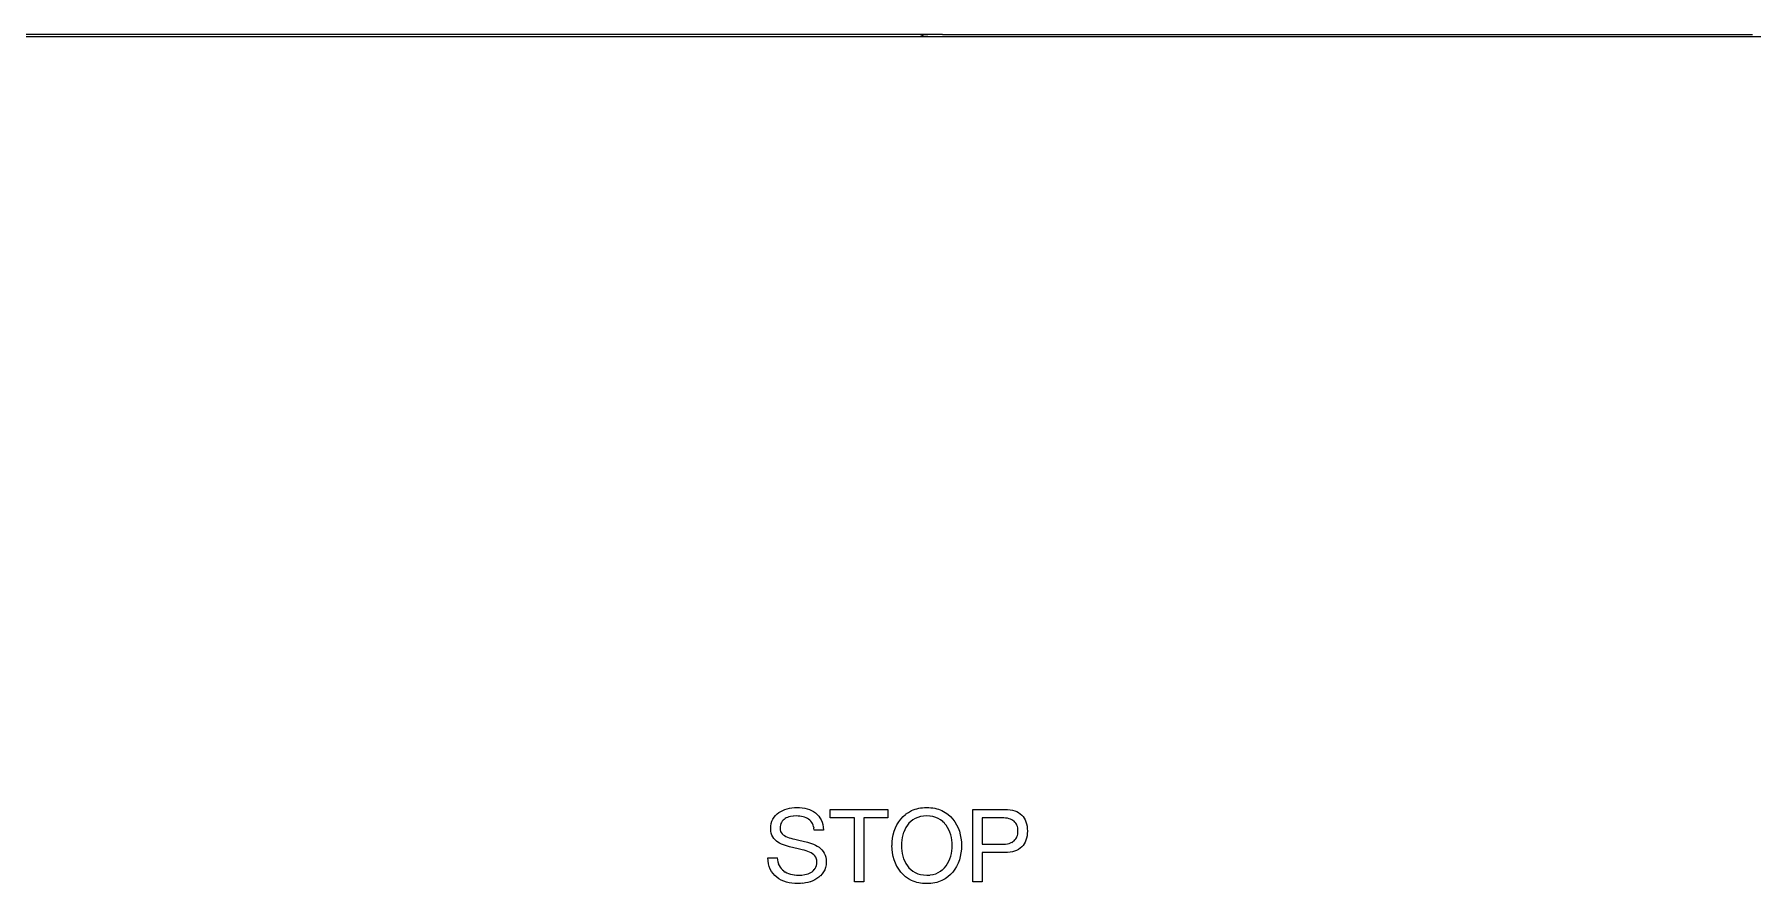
# Model space of a CAD drawing. Header units: millimetres. Extents: x 2974 to 5671, y 1205 to 3288.
# Drawn here: x 4266.64 to 4278.42, y 3085.36 to 3091.18 of the extents above; entities that cross this region are included whole.
import ezdxf

# ---------------------------------------------------------------- set-up
doc = ezdxf.new("R2010")
doc.units = ezdxf.units.MM
doc.layers.add('Layer 1', color=7, linetype='Continuous')

# ---------------------------------------------------------------- blocks, each defined once
blk = doc.blocks.new('TOA')
at = {"layer": 'Layer 1', "color": 0}
for points in [[(2149.991, 474.417), (2478.331, 474.417)], [(2389.147, 474.483), (2267.247, 474.483)], [(2388.522, 474.458), (2388.42, 474.417)], [(2388.811, 474.481), (2388.522, 474.458)], [(2389.138, 474.483), (2388.811, 474.482)], [(2389.147, 474.483), (2389.138, 474.483)], [(2389.147, 474.483), (2390.013, 474.483)], [(2390.013, 474.483), (2390.837, 474.483)], [(2390.837, 474.483), (2414.745, 474.483)], [(2414.746, 474.483), (2415.57, 474.483)], [(2383.618, 448.885), (2383.657, 448.947)], [(2383.657, 448.947), (2383.702, 449.004)], [(2383.702, 449.004), (2383.753, 449.055)], [(2383.752, 449.055), (2383.809, 449.1)], [(2383.809, 449.1), (2383.871, 449.139)], [(2383.872, 449.139), (2383.938, 449.174)], [(2383.938, 449.174), (2384.008, 449.202)], [(2384.015, 448.904), (2383.98, 448.879)], [(2384.008, 449.202), (2384.082, 449.225)], [(2384.053, 448.926), (2384.015, 448.904)], [(2384.094, 448.944), (2384.053, 448.926)], [(2384.083, 449.226), (2384.16, 449.244)], [(2384.138, 448.959), (2384.094, 448.944)], [(2384.185, 448.971), (2384.138, 448.959)], [(2384.16, 449.244), (2384.238, 449.257)], [(2384.282, 448.986), (2384.185, 448.971)], [(2384.238, 449.256), (2384.317, 449.264)], [(2384.38, 448.991), (2384.281, 448.986)], [(2384.317, 449.264), (2384.397, 449.266)], [(2384.44, 448.989), (2384.38, 448.991)], [(2384.397, 449.267), (2384.486, 449.264)], [(2384.497, 448.984), (2384.44, 448.989)], [(2384.486, 449.264), (2384.571, 449.256)], [(2384.551, 448.976), (2384.496, 448.984)], [(2384.602, 448.964), (2384.551, 448.976)], [(2384.571, 449.256), (2384.654, 449.243)], [(2384.651, 448.948), (2384.602, 448.963)], [(2384.697, 448.929), (2384.651, 448.948)], [(2384.654, 449.243), (2384.732, 449.224)], [(2384.74, 448.907), (2384.697, 448.929)], [(2384.732, 449.224), (2384.807, 449.2)], [(2384.781, 448.882), (2384.74, 448.907)], [(2384.807, 449.2), (2384.877, 449.17)], [(2384.877, 449.17), (2384.942, 449.133)], [(2384.943, 449.133), (2385.004, 449.091)], [(2385.003, 449.091), (2385.059, 449.043)], [(2385.059, 449.043), (2385.108, 448.988)], [(2385.108, 448.988), (2385.151, 448.927)], [(2385.151, 448.927), (2385.188, 448.861)], [(2385.486, 449.205), (2387.368, 449.205)], [(2385.486, 448.929), (2385.486, 449.205)], [(2386.274, 448.929), (2385.486, 448.929)], [(2386.274, 446.845), (2386.274, 448.929)], [(2386.58, 448.929), (2386.58, 446.845)], [(2387.368, 448.929), (2386.58, 448.929)], [(2387.368, 449.205), (2387.368, 448.929)], [(2387.785, 448.888), (2387.861, 448.97)], [(2387.861, 448.97), (2387.945, 449.043)], [(2387.945, 449.044), (2388.039, 449.108)], [(2388.039, 449.108), (2388.141, 449.164)], [(2388.14, 449.164), (2388.194, 449.188)], [(2388.258, 448.907), (2388.183, 448.862)], [(2388.194, 449.188), (2388.251, 449.209)], [(2388.25, 449.209), (2388.309, 449.227)], [(2388.341, 448.944), (2388.258, 448.907)], [(2388.309, 449.227), (2388.37, 449.241)], [(2388.431, 448.97), (2388.341, 448.944)], [(2388.37, 449.241), (2388.432, 449.253)], [(2388.529, 448.985), (2388.431, 448.969)], [(2388.432, 449.253), (2388.497, 449.261)], [(2388.498, 449.26), (2388.565, 449.265)], [(2388.634, 448.991), (2388.529, 448.986)], [(2388.565, 449.265), (2388.634, 449.266)], [(2388.634, 449.267), (2388.703, 449.266)], [(2388.74, 448.985), (2388.635, 448.99)], [(2388.704, 449.265), (2388.771, 449.26)], [(2388.836, 448.97), (2388.739, 448.986)], [(2388.771, 449.26), (2388.835, 449.252)], [(2388.835, 449.253), (2388.898, 449.241)], [(2388.927, 448.944), (2388.836, 448.97)], [(2388.899, 449.241), (2388.96, 449.227)], [(2389.009, 448.907), (2388.927, 448.944)], [(2388.959, 449.227), (2389.018, 449.209)], [(2389.084, 448.861), (2389.009, 448.906)], [(2389.018, 449.209), (2389.075, 449.188)], [(2389.075, 449.188), (2389.129, 449.164)], [(2389.128, 449.164), (2389.23, 449.108)], [(2389.23, 449.108), (2389.324, 449.044)], [(2389.324, 449.044), (2389.408, 448.971)], [(2389.408, 448.97), (2389.483, 448.888)], [(2390.136, 449.205), (2391.182, 449.205)], [(2390.136, 446.845), (2390.136, 449.205)], [(2391.077, 448.929), (2390.443, 448.929)], [(2390.443, 448.929), (2390.443, 448.071), (2391.077, 448.071)], [(2391.143, 448.927), (2391.077, 448.929)], [(2391.206, 448.923), (2391.144, 448.927)], [(2391.182, 449.205), (2391.271, 449.203)], [(2391.262, 448.914), (2391.205, 448.923)], [(2391.316, 448.902), (2391.262, 448.914)], [(2391.271, 449.203), (2391.353, 449.194)], [(2391.364, 448.887), (2391.316, 448.902)], [(2391.353, 449.194), (2391.43, 449.179)], [(2391.43, 449.179), (2391.501, 449.158)], [(2391.501, 449.159), (2391.566, 449.133)], [(2391.567, 449.133), (2391.628, 449.101)], [(2391.627, 449.101), (2391.681, 449.063)], [(2391.681, 449.064), (2391.73, 449.021)], [(2391.73, 449.02), (2391.774, 448.971)], [(2391.774, 448.971), (2391.811, 448.918)], [(2391.811, 448.918), (2391.842, 448.86)], [(2383.545, 448.576), (2383.549, 448.662)], [(2383.549, 448.499), (2383.545, 448.576)], [(2383.549, 448.662), (2383.563, 448.743)], [(2383.561, 448.428), (2383.549, 448.499)], [(2383.581, 448.364), (2383.561, 448.428)], [(2383.563, 448.743), (2383.585, 448.817)], [(2383.609, 448.307), (2383.581, 448.364)], [(2383.585, 448.817), (2383.617, 448.885)], [(2383.854, 448.643), (2383.852, 448.587)], [(2383.852, 448.588), (2383.855, 448.536)], [(2383.863, 448.694), (2383.854, 448.643)], [(2383.855, 448.536), (2383.868, 448.489)], [(2383.876, 448.74), (2383.862, 448.694)], [(2383.868, 448.489), (2383.888, 448.447)], [(2383.896, 448.781), (2383.876, 448.74)], [(2383.887, 448.447), (2383.915, 448.411)], [(2383.92, 448.818), (2383.896, 448.781)], [(2383.916, 448.411), (2383.951, 448.379)], [(2383.949, 448.851), (2383.921, 448.818)], [(2383.98, 448.88), (2383.949, 448.852)], [(2383.951, 448.379), (2383.991, 448.35)], [(2383.991, 448.349), (2384.036, 448.323)], [(2384.818, 448.853), (2384.781, 448.882)], [(2384.851, 448.819), (2384.818, 448.852)], [(2384.88, 448.782), (2384.851, 448.82)], [(2384.906, 448.74), (2384.881, 448.782)], [(2384.926, 448.694), (2384.905, 448.74)], [(2384.943, 448.644), (2384.926, 448.694)], [(2384.956, 448.589), (2384.943, 448.644)], [(2384.964, 448.531), (2384.955, 448.59)], [(2385.262, 448.531), (2384.964, 448.531)], [(2385.188, 448.861), (2385.217, 448.789)], [(2385.217, 448.789), (2385.239, 448.709)], [(2385.24, 448.71), (2385.255, 448.624)], [(2385.254, 448.624), (2385.262, 448.531)], [(2387.517, 448.263), (2387.539, 448.378)], [(2387.54, 448.379), (2387.571, 448.492)], [(2387.571, 448.492), (2387.612, 448.6)], [(2387.612, 448.6), (2387.661, 448.703)], [(2387.661, 448.703), (2387.719, 448.799)], [(2387.718, 448.799), (2387.784, 448.888)], [(2387.853, 448.375), (2387.832, 448.289)], [(2387.88, 448.459), (2387.853, 448.375)], [(2387.914, 448.539), (2387.881, 448.459)], [(2387.954, 448.614), (2387.914, 448.538)], [(2388, 448.685), (2387.953, 448.614)], [(2388.054, 448.751), (2388, 448.686)], [(2388.116, 448.81), (2388.054, 448.751)], [(2388.183, 448.861), (2388.116, 448.809)], [(2389.153, 448.81), (2389.085, 448.862)], [(2389.213, 448.751), (2389.152, 448.81)], [(2389.267, 448.685), (2389.213, 448.75)], [(2389.314, 448.614), (2389.267, 448.685)], [(2389.355, 448.539), (2389.314, 448.615)], [(2389.388, 448.459), (2389.355, 448.539)], [(2389.415, 448.375), (2389.389, 448.459)], [(2389.435, 448.288), (2389.414, 448.374)], [(2389.483, 448.888), (2389.55, 448.799)], [(2389.55, 448.799), (2389.608, 448.703)], [(2389.608, 448.703), (2389.657, 448.6)], [(2389.657, 448.6), (2389.697, 448.492)], [(2389.697, 448.492), (2389.728, 448.379)], [(2389.728, 448.379), (2389.75, 448.264)], [(2391.407, 448.868), (2391.364, 448.887)], [(2391.446, 448.846), (2391.407, 448.868)], [(2391.48, 448.82), (2391.446, 448.846)], [(2391.51, 448.791), (2391.48, 448.82)], [(2391.536, 448.758), (2391.511, 448.79)], [(2391.558, 448.724), (2391.536, 448.759)], [(2391.576, 448.685), (2391.558, 448.724)], [(2391.589, 448.644), (2391.575, 448.686)], [(2391.576, 448.315), (2391.59, 448.357)], [(2391.6, 448.599), (2391.589, 448.643)], [(2391.589, 448.357), (2391.6, 448.402)], [(2391.606, 448.551), (2391.6, 448.599)], [(2391.6, 448.401), (2391.606, 448.449)], [(2391.608, 448.5), (2391.606, 448.551)], [(2391.606, 448.449), (2391.608, 448.5)], [(2391.842, 448.86), (2391.868, 448.798)], [(2391.869, 448.797), (2391.889, 448.73)], [(2391.888, 448.73), (2391.903, 448.658)], [(2391.903, 448.342), (2391.888, 448.27)], [(2391.903, 448.658), (2391.912, 448.581)], [(2391.912, 448.419), (2391.903, 448.342)], [(2391.912, 448.582), (2391.915, 448.5)], [(2391.915, 448.5), (2391.912, 448.419)], [(2383.644, 448.255), (2383.609, 448.306)], [(2383.684, 448.21), (2383.644, 448.256)], [(2383.729, 448.168), (2383.684, 448.21)], [(2383.78, 448.131), (2383.729, 448.168)], [(2383.835, 448.099), (2383.779, 448.131)], [(2383.894, 448.07), (2383.835, 448.099)], [(2383.956, 448.045), (2383.894, 448.071)], [(2384.022, 448.023), (2383.956, 448.045)], [(2384.158, 447.984), (2384.022, 448.023)], [(2384.036, 448.323), (2384.087, 448.3)], [(2384.086, 448.3), (2384.142, 448.279)], [(2384.142, 448.279), (2384.201, 448.261)], [(2384.296, 447.95), (2384.157, 447.984)], [(2384.201, 448.261), (2384.263, 448.244)], [(2384.262, 448.244), (2384.328, 448.229)], [(2384.434, 447.919), (2384.296, 447.95)], [(2384.329, 448.229), (2384.465, 448.2)], [(2384.571, 447.889), (2384.434, 447.919)], [(2384.464, 448.2), (2384.603, 448.168)], [(2384.636, 447.873), (2384.571, 447.889)], [(2384.603, 448.168), (2384.741, 448.132)], [(2384.699, 447.855), (2384.637, 447.873)], [(2384.757, 447.834), (2384.698, 447.855)], [(2384.741, 448.132), (2384.878, 448.09)], [(2384.812, 447.811), (2384.757, 447.834)], [(2384.863, 447.785), (2384.812, 447.811)], [(2384.909, 447.756), (2384.863, 447.785)], [(2384.877, 448.09), (2384.942, 448.066)], [(2384.943, 448.066), (2385.005, 448.038)], [(2385.005, 448.038), (2385.064, 448.005)], [(2385.064, 448.005), (2385.119, 447.969)], [(2385.119, 447.969), (2385.17, 447.929)], [(2385.169, 447.929), (2385.215, 447.884)], [(2385.215, 447.884), (2385.254, 447.834)], [(2385.254, 447.834), (2385.289, 447.778)], [(2385.29, 447.778), (2385.318, 447.716)], [(2387.504, 447.905), (2387.499, 448.025)], [(2387.5, 448.025), (2387.505, 448.145)], [(2387.504, 448.145), (2387.517, 448.263)], [(2387.517, 447.788), (2387.504, 447.905)], [(2387.54, 447.672), (2387.518, 447.788)], [(2387.809, 448.113), (2387.806, 448.025)], [(2387.806, 448.025), (2387.809, 447.937)], [(2387.818, 448.201), (2387.809, 448.113)], [(2387.809, 447.937), (2387.818, 447.849)], [(2387.833, 448.288), (2387.818, 448.201)], [(2387.818, 447.849), (2387.833, 447.762)], [(2389.451, 448.201), (2389.435, 448.288)], [(2389.435, 447.762), (2389.451, 447.849)], [(2389.459, 448.113), (2389.451, 448.201)], [(2389.451, 447.849), (2389.459, 447.937)], [(2389.461, 448.025), (2389.458, 448.113)], [(2389.459, 447.937), (2389.462, 448.025)], [(2389.75, 447.788), (2389.728, 447.672)], [(2389.75, 448.263), (2389.764, 448.145)], [(2389.764, 447.905), (2389.75, 447.788)], [(2389.764, 448.145), (2389.768, 448.025)], [(2389.768, 448.025), (2389.764, 447.905)], [(2390.443, 447.795), (2390.443, 446.845)], [(2391.176, 447.795), (2390.443, 447.795)], [(2391.077, 448.071), (2391.143, 448.072)], [(2391.143, 448.072), (2391.205, 448.076)], [(2391.266, 447.797), (2391.176, 447.795)], [(2391.206, 448.076), (2391.263, 448.084)], [(2391.262, 448.085), (2391.316, 448.097)], [(2391.349, 447.805), (2391.266, 447.797)], [(2391.316, 448.096), (2391.364, 448.112)], [(2391.427, 447.819), (2391.349, 447.805)], [(2391.364, 448.112), (2391.407, 448.131)], [(2391.407, 448.13), (2391.446, 448.152)], [(2391.499, 447.839), (2391.428, 447.819)], [(2391.446, 448.153), (2391.48, 448.179)], [(2391.48, 448.179), (2391.51, 448.208)], [(2391.565, 447.865), (2391.499, 447.839)], [(2391.51, 448.208), (2391.535, 448.241)], [(2391.536, 448.241), (2391.558, 448.277)], [(2391.558, 448.276), (2391.576, 448.315)], [(2391.625, 447.897), (2391.564, 447.865)], [(2391.68, 447.935), (2391.625, 447.897)], [(2391.729, 447.979), (2391.68, 447.936)], [(2391.773, 448.028), (2391.729, 447.979)], [(2391.81, 448.082), (2391.773, 448.028)], [(2391.842, 448.14), (2391.81, 448.082)], [(2391.868, 448.203), (2391.843, 448.14)], [(2391.888, 448.27), (2391.867, 448.203)], [(2383.453, 447.629), (2383.76, 447.629)], [(2383.458, 447.525), (2383.453, 447.629)], [(2383.473, 447.428), (2383.457, 447.525)], [(2383.497, 447.339), (2383.474, 447.429)], [(2383.531, 447.256), (2383.497, 447.338)], [(2383.574, 447.181), (2383.531, 447.256)], [(2383.759, 447.629), (2383.763, 447.557)], [(2383.763, 447.557), (2383.774, 447.49)], [(2383.774, 447.49), (2383.793, 447.428)], [(2383.792, 447.429), (2383.817, 447.372)], [(2383.818, 447.372), (2383.849, 447.321)], [(2383.849, 447.321), (2383.884, 447.275)], [(2383.884, 447.275), (2383.925, 447.233)], [(2383.925, 447.233), (2383.97, 447.196)], [(2384.948, 447.723), (2384.909, 447.756)], [(2384.933, 447.204), (2384.965, 447.239)], [(2384.983, 447.687), (2384.948, 447.723)], [(2384.965, 447.238), (2384.993, 447.277)], [(2385.011, 447.646), (2384.983, 447.687)], [(2384.994, 447.277), (2385.017, 447.321)], [(2385.032, 447.6), (2385.011, 447.646)], [(2385.017, 447.322), (2385.034, 447.372)], [(2385.043, 447.547), (2385.031, 447.6)], [(2385.034, 447.372), (2385.044, 447.428)], [(2385.047, 447.489), (2385.043, 447.547)], [(2385.043, 447.428), (2385.047, 447.489)], [(2385.306, 447.235), (2385.269, 447.165)], [(2385.333, 447.312), (2385.307, 447.235)], [(2385.318, 447.716), (2385.339, 447.647)], [(2385.348, 447.397), (2385.332, 447.313)], [(2385.338, 447.648), (2385.35, 447.571)], [(2385.354, 447.487), (2385.348, 447.397)], [(2385.35, 447.571), (2385.354, 447.487)], [(2387.571, 447.559), (2387.54, 447.672)], [(2387.612, 447.45), (2387.571, 447.559)], [(2387.661, 447.347), (2387.612, 447.45)], [(2387.718, 447.252), (2387.66, 447.348)], [(2387.785, 447.162), (2387.719, 447.252)], [(2387.833, 447.762), (2387.854, 447.675)], [(2387.853, 447.675), (2387.88, 447.591)], [(2387.88, 447.591), (2387.913, 447.511)], [(2387.914, 447.512), (2387.954, 447.437)], [(2387.954, 447.437), (2388.001, 447.365)], [(2388, 447.365), (2388.054, 447.3)], [(2388.054, 447.299), (2388.116, 447.24)], [(2388.116, 447.24), (2388.183, 447.188)], [(2389.084, 447.189), (2389.152, 447.241)], [(2389.153, 447.24), (2389.214, 447.299)], [(2389.213, 447.299), (2389.267, 447.364)], [(2389.267, 447.365), (2389.314, 447.437)], [(2389.314, 447.437), (2389.355, 447.512)], [(2389.355, 447.512), (2389.388, 447.592)], [(2389.388, 447.591), (2389.414, 447.675)], [(2389.415, 447.675), (2389.436, 447.762)], [(2389.55, 447.252), (2389.483, 447.162)], [(2389.608, 447.347), (2389.55, 447.251)], [(2389.657, 447.45), (2389.608, 447.347)], [(2389.697, 447.559), (2389.657, 447.45)], [(2389.728, 447.672), (2389.697, 447.559)], [(2383.623, 447.112), (2383.574, 447.181)], [(2383.679, 447.049), (2383.622, 447.111)], [(2383.743, 446.993), (2383.68, 447.05)], [(2383.813, 446.943), (2383.743, 446.992)], [(2383.888, 446.901), (2383.813, 446.944)], [(2383.968, 446.864), (2383.888, 446.9)], [(2384.054, 446.835), (2383.968, 446.864)], [(2383.97, 447.195), (2384.019, 447.162)], [(2384.019, 447.163), (2384.072, 447.136)], [(2384.144, 446.813), (2384.054, 446.835)], [(2384.072, 447.135), (2384.129, 447.111)], [(2384.128, 447.111), (2384.188, 447.092)], [(2384.237, 446.797), (2384.144, 446.813)], [(2384.188, 447.092), (2384.251, 447.078)], [(2384.332, 446.787), (2384.237, 446.797)], [(2384.251, 447.078), (2384.314, 447.067)], [(2384.315, 447.068), (2384.381, 447.062)], [(2384.43, 446.783), (2384.331, 446.786)], [(2384.381, 447.061), (2384.447, 447.059)], [(2384.511, 446.786), (2384.43, 446.784)], [(2384.448, 447.059), (2384.554, 447.064)], [(2384.592, 446.794), (2384.511, 446.786)], [(2384.554, 447.064), (2384.661, 447.079)], [(2384.674, 446.806), (2384.592, 446.793)], [(2384.662, 447.079), (2384.715, 447.091)], [(2384.756, 446.823), (2384.674, 446.806)], [(2384.714, 447.091), (2384.764, 447.107)], [(2384.836, 446.846), (2384.756, 446.824)], [(2384.764, 447.107), (2384.811, 447.126)], [(2384.811, 447.125), (2384.855, 447.147)], [(2384.913, 446.874), (2384.837, 446.846)], [(2384.855, 447.147), (2384.896, 447.173)], [(2384.896, 447.173), (2384.933, 447.203)], [(2384.984, 446.908), (2384.913, 446.874)], [(2385.052, 446.947), (2384.984, 446.908)], [(2385.115, 446.992), (2385.053, 446.947)], [(2385.172, 447.044), (2385.114, 446.992)], [(2385.224, 447.101), (2385.172, 447.043)], [(2385.269, 447.165), (2385.224, 447.102)], [(2386.58, 446.845), (2386.274, 446.845)], [(2387.861, 447.08), (2387.785, 447.162)], [(2387.945, 447.007), (2387.861, 447.08)], [(2388.039, 446.943), (2387.945, 447.007)], [(2388.14, 446.886), (2388.038, 446.942)], [(2388.194, 446.862), (2388.14, 446.886)], [(2388.183, 447.189), (2388.258, 447.144)], [(2388.25, 446.841), (2388.193, 446.862)], [(2388.309, 446.824), (2388.25, 446.842)], [(2388.258, 447.143), (2388.341, 447.106)], [(2388.37, 446.809), (2388.309, 446.824)], [(2388.341, 447.107), (2388.431, 447.081)], [(2388.432, 446.798), (2388.37, 446.809)], [(2388.431, 447.081), (2388.529, 447.065)], [(2388.498, 446.79), (2388.433, 446.798)], [(2388.565, 446.785), (2388.498, 446.79)], [(2388.529, 447.065), (2388.634, 447.06)], [(2388.634, 446.783), (2388.565, 446.784)], [(2388.634, 447.059), (2388.739, 447.064)], [(2388.704, 446.785), (2388.635, 446.784)], [(2388.771, 446.79), (2388.704, 446.785)], [(2388.74, 447.065), (2388.837, 447.081)], [(2388.835, 446.798), (2388.771, 446.79)], [(2388.836, 447.081), (2388.927, 447.107)], [(2388.899, 446.809), (2388.836, 446.798)], [(2388.959, 446.824), (2388.898, 446.809)], [(2388.927, 447.107), (2389.009, 447.144)], [(2389.018, 446.841), (2388.959, 446.823)], [(2389.009, 447.143), (2389.084, 447.188)], [(2389.075, 446.862), (2389.018, 446.841)], [(2389.128, 446.886), (2389.074, 446.862)], [(2389.23, 446.943), (2389.128, 446.887)], [(2389.324, 447.007), (2389.23, 446.943)], [(2389.408, 447.08), (2389.324, 447.007)], [(2389.483, 447.162), (2389.408, 447.08)], [(2390.443, 446.845), (2390.136, 446.845)]]:
    blk.add_lwpolyline(points, dxfattribs=at)

msp = doc.modelspace()

# ---------------------------------------------------------------- block references
at = {"color": 0, "xscale": 0.2100636337969045, "yscale": 0.2100636337969045, "zscale": 0.2100636337969045}
msp.add_blockref('TOA', (3770.99234, 2991.50651, -1204.84475), dxfattribs=at)

doc.saveas('drawing.dxf')
